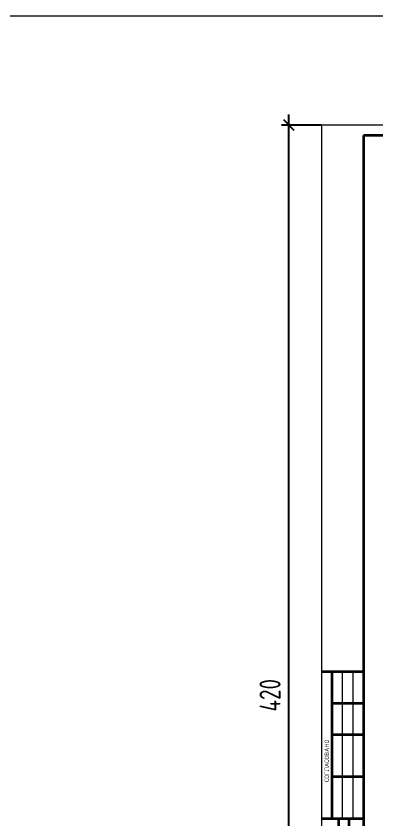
# Model space of a CAD drawing. Header units: millimetres. Extents: x 10124 to 8132345, y -95635 to 1386204.
# Drawn here: x 145103 to 146821, y 19742 to 23570 of the extents above; entities that cross this region are included whole.
import ezdxf

# ---------------------------------------------------------------- set-up
doc = ezdxf.new("R2010")
doc.units = ezdxf.units.MM
doc.layers.get('DEFPOINTS').update_dxf_attribs({"color": 1})
doc.layers.add('013', color=7, linetype='Continuous', lineweight=13)
doc.styles.add('GOST', font='isocpeur.TTF')
doc.styles.add('БДА100', font='romand.shx', dxfattribs={"width": 0.7})
doc.dimstyles.new('БДА1', dxfattribs={"dimtxt": 2, "dimasz": 1, "dimexe": 0.7, "dimexo": 0, "dimgap": 0.8, "dimtad": 1, "dimdec": 0, "dimrnd": 1, "dimzin": 0, "dimdsep": 46, "dimtxsty": 'БДА100', "dimblk": 'OBLIQUE', "dimcen": 2, "dimdle": 1, "dimadec": 0, "dimazin": 0, "dimtfac": 1, "dimtdec": 0, "dimtmove": 1, "dimatfit": 3, "dimldrblk": 'NONE', "dimfxl": 0.7, "dimtolj": 1, "dimtzin": 0, "dimlwd": -1, "dimlwe": -1, "dimarcsym": 0})

# ---------------------------------------------------------------- blocks, each defined once
blk = doc.blocks.new('_OBLIQUE')
at = {"color": 0, "linetype": 'ByBlock'}
blk.add_line((-0.5, -0.5), (0.5, 0.5), dxfattribs=at)
blk = doc.blocks.new('*D18')
at = {"layer": 'DEFPOINTS', "color": 0, "transparency": 16777216}
for p, q in [((-15.52, -5), (-15.52, 425)), ((0, 420), (-19.02, 420)), ((0, 0), (-19.02, 0))]:
    blk.add_line(p, q, dxfattribs=at)
for p in [(-15.52, 420), (0, 420), (0, 0)]:
    blk.add_point(p, dxfattribs=at)
at = {"layer": 'DEFPOINTS', "color": 0, "transparency": 16777216, "xscale": 5, "yscale": 5, "zscale": 5}
for p, rotation in [((-15.52, 420), 90), ((-15.52, 0), 270)]:
    blk.add_blockref('_OBLIQUE', p, dxfattribs=dict(at, rotation=rotation))
at = {"layer": 'DEFPOINTS', "color": 0, "lineweight": 0, "transparency": 16777216, "insert": (-24.52, 148.5), "char_height": 10, "attachment_point": 5, "rotation": 90, "style": 'БДА100'}
blk.add_mtext('\\A1;420', dxfattribs=at)
blk = doc.blocks.new('_None')
blk = doc.blocks.new('*U16')
at = {"color": 44, "lineweight": 20, "ltscale": 10}
for p, q in [((594, 420), (0, 420)), ((0, 420), (0, 0))]:
    blk.add_line(p, q, dxfattribs=at)
at = {"color": 137, "lineweight": 35, "ltscale": 10}
for p, q in [((589, 415), (20, 415)), ((20, 415), (20, 5)), ((0, 159.8), (20, 159.8)), ((5, 89.8), (5, 159.8)), ((5, 144.8), (20, 144.8)), ((5, 129.8), (20, 129.8)), ((5, 109.8), (20, 109.8)), ((0, 89.8), (20, 89.8)), ((8.04, 89.8), (8.04, 5)), ((13.02, 89.8), (13.02, 5))]:
    blk.add_line(p, q, dxfattribs=at)
at = {"color": 44, "lineweight": 13}
for p, q in [((10, 89.8), (10, 159.8)), ((15, 89.8), (15, 159.8))]:
    blk.add_line(p, q, dxfattribs=at)
at = {"color": 0, "lineweight": 13, "insert": (2.49, 117.3), "char_height": 2.0408, "width": 55, "attachment_point": 5, "rotation": 90, "style": 'GOST'}
blk.add_mtext('СОГЛАСОВАНО', dxfattribs=at)
at = {"color": 44, "lineweight": 13, "style": 'GOST', "oblique": 10, "width": 0.8}
for tag in ['ФОРМАТВЕРТ', 'ФОРМАТГОРИЗ']:
    blk.add_attdef(tag, (542.98, 1.6), '', height=2, dxfattribs=at)
at = {"layer": 'DEFPOINTS', "color": 251, "lineweight": 0}
dim = blk.add_linear_dim(base=(-15.52, 420), p1=(0, 0), p2=(0, 420), angle=90, dimstyle='БДА1', override={"dimscale": 5}, dxfattribs=at)
dim.commit()
dim.dimension.update_dxf_attribs({"geometry": '*D18', "text_midpoint": (-15.52, 148.5), "dimtype": 128})

msp = doc.modelspace()

# ---------------------------------------------------------------- linework, layer by layer
at = {"layer": '013', "ltscale": 100}
msp.add_lwpolyline([(122040.613, 17164.475), (153364.451, 17164.475), (153364.451, 23569.947), (122040.613, 23569.947)], close=True, dxfattribs=at)

# ---------------------------------------------------------------- block references
at = {"xscale": 10, "yscale": 10, "zscale": 10}
msp.add_blockref('*U16', (146557.521, 18850.822), dxfattribs=at)

doc.saveas('drawing.dxf')
